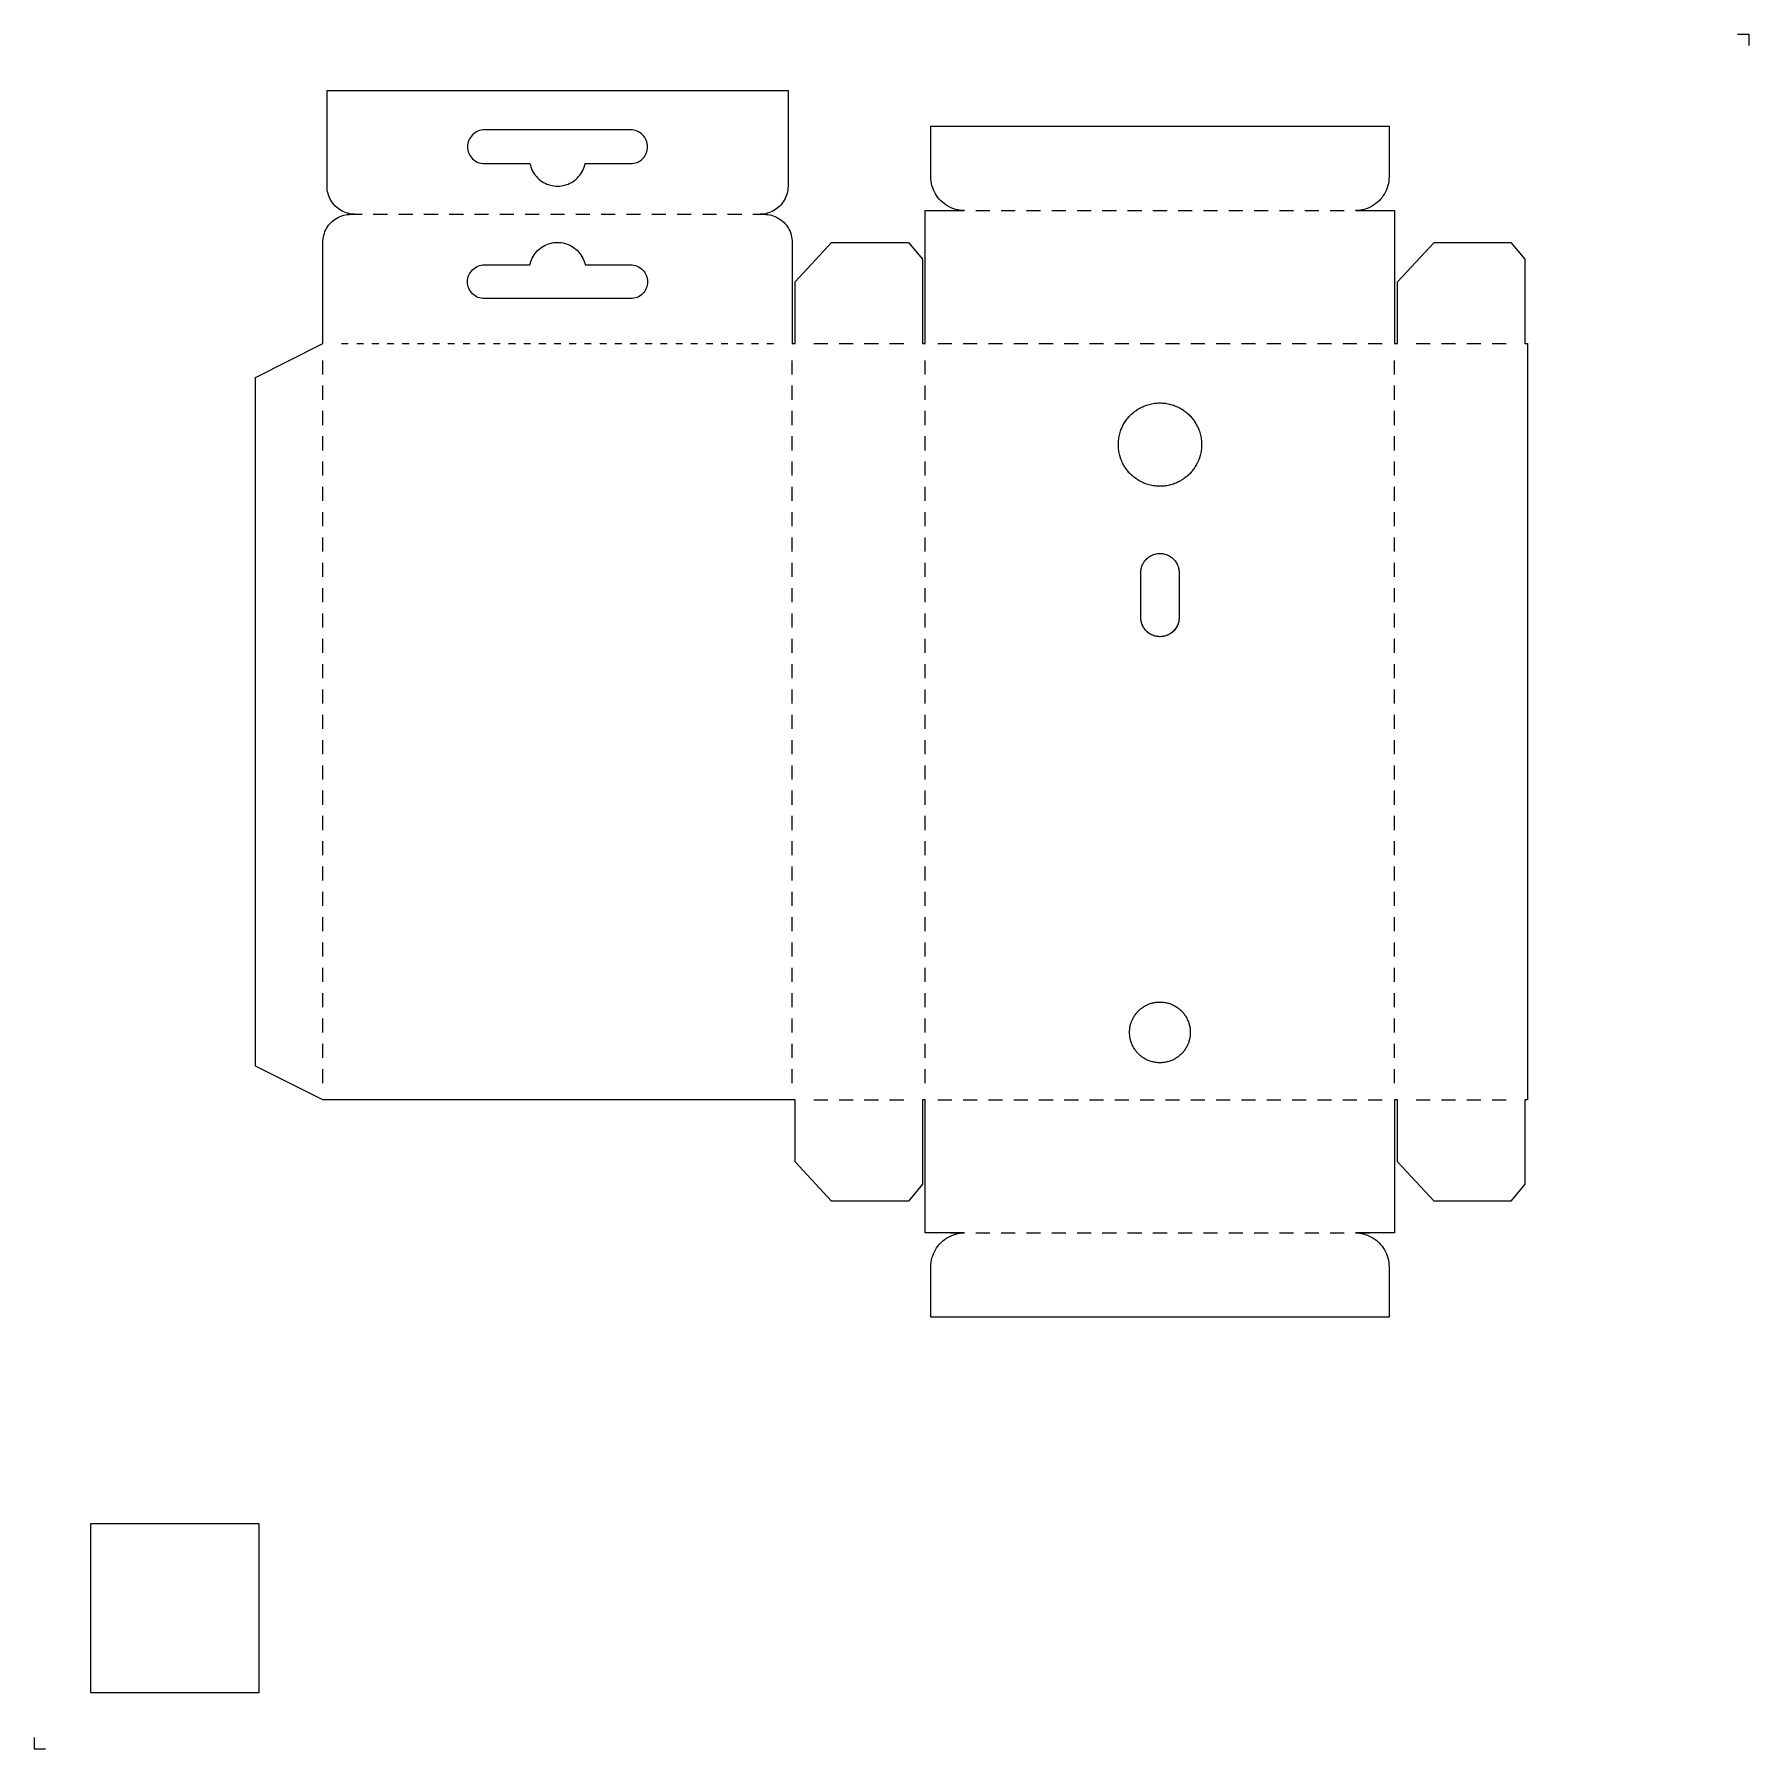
# Model space of a CAD drawing. Extents: x 0 to 305, y 0 to 305.
import ezdxf

# ---------------------------------------------------------------- set-up
doc = ezdxf.new("R2010")
doc.units = 0
doc.layers.add('KONTROLLE', color=7, linetype='Continuous')
doc.layers.add('SCHNEIDEN', color=1, linetype='Continuous')

msp = doc.modelspace()

# ---------------------------------------------------------------- linework, layer by layer
at = {"layer": 'KONTROLLE', "color": 7}
for points in [[(302.8, 304.8), (304.8, 304.8), (304.8, 302.8)], [(0, 2), (0, 0), (2, 0)]]:
    msp.add_lwpolyline(points, dxfattribs=at)
msp.add_lwpolyline([(40, 10), (40, 40), (10, 40), (10, 10)], close=True, dxfattribs=at)
at = {"layer": 'SCHNEIDEN', "color": 1}
for points in [[(39.3, 243.8), (39.3, 243.8), (51.3, 249.8), (51.3, 249.8), (51.3, 249.8), (51.3, 249.8), (51.3, 249.8), (51.3, 249.8), (51.3, 249.8), (51.3, 249.8), (51.3, 249.8), (51.3, 249.8), (51.3, 249.8), (51.3, 249.8), (51.3, 267.8), (51.3, 267.8), (51.31, 268.13), (51.31, 268.13), (51.34, 268.45), (51.34, 268.45), (51.4, 268.78), (51.4, 268.78), (51.47, 269.09), (51.47, 269.09), (51.57, 269.41), (51.57, 269.41), (51.68, 269.71), (51.68, 269.71), (51.82, 270.01), (51.82, 270.01), (51.97, 270.3), (51.97, 270.3), (52.14, 270.58), (52.14, 270.58), (52.33, 270.84), (52.33, 270.84), (52.54, 271.1), (52.54, 271.1), (52.76, 271.34), (52.76, 271.34), (53, 271.56), (53, 271.56), (53.26, 271.77), (53.26, 271.77), (53.52, 271.96), (53.52, 271.96), (53.8, 272.13), (53.8, 272.13), (54.09, 272.28), (54.09, 272.28), (54.39, 272.42), (54.39, 272.42), (54.69, 272.53), (54.69, 272.53), (55.01, 272.63), (55.01, 272.63), (55.32, 272.7), (55.32, 272.7), (55.65, 272.76), (55.65, 272.76), (55.97, 272.79), (55.97, 272.79), (56.3, 272.8), (56.3, 272.8), (56.99, 272.8), (56.99, 272.8), (56.99, 272.8), (56.99, 272.8), (56.99, 272.8), (56.99, 272.8), (56.99, 272.8), (56.99, 272.8), (56.99, 272.8), (56.99, 272.8), (56.99, 272.8), (56.99, 272.8), (56.99, 272.8), (56.99, 272.8), (56.99, 272.8), (56.99, 272.8), (56.99, 272.8), (56.99, 272.8), (56.99, 272.8), (56.99, 272.8), (56.99, 272.8), (56.99, 272.8), (56.99, 272.8), (56.99, 272.8), (56.99, 272.8), (56.99, 272.8), (56.99, 272.8), (56.99, 272.8), (56.99, 272.8), (56.99, 272.8), (56.99, 272.8), (56.99, 272.8), (56.99, 272.8), (56.72, 272.81), (56.72, 272.81), (56.4, 272.84), (56.4, 272.84), (56.07, 272.9), (56.07, 272.9), (55.76, 272.97), (55.76, 272.97), (55.44, 273.07), (55.44, 273.07), (55.14, 273.18), (55.14, 273.18), (54.84, 273.32), (54.84, 273.32), (54.55, 273.47), (54.55, 273.47), (54.27, 273.64), (54.27, 273.64), (54.01, 273.83), (54.01, 273.83), (53.75, 274.04), (53.75, 274.04), (53.51, 274.26), (53.51, 274.26), (53.29, 274.5), (53.29, 274.5), (53.08, 274.76), (53.08, 274.76), (52.89, 275.02), (52.89, 275.02), (52.72, 275.3), (52.72, 275.3), (52.57, 275.59), (52.57, 275.59), (52.43, 275.89), (52.43, 275.89), (52.32, 276.19), (52.32, 276.19), (52.22, 276.51), (52.22, 276.51), (52.15, 276.82), (52.15, 276.82), (52.09, 277.15), (52.09, 277.15), (52.06, 277.47), (52.06, 277.47), (52.05, 277.8), (52.05, 277.8), (52.05, 294.8), (52.05, 294.8), (52.05, 294.8), (134, 294.8), (134, 294.8), (134, 294.8), (134, 277.8), (134, 277.8), (133.99, 277.47), (133.99, 277.47), (133.96, 277.15), (133.96, 277.15), (133.9, 276.82), (133.9, 276.82), (133.83, 276.51), (133.83, 276.51), (133.73, 276.19), (133.73, 276.19), (133.62, 275.89), (133.62, 275.89), (133.48, 275.59), (133.48, 275.59), (133.33, 275.3), (133.33, 275.3), (133.16, 275.02), (133.16, 275.02), (132.97, 274.76), (132.97, 274.76), (132.76, 274.5), (132.76, 274.5), (132.54, 274.26), (132.54, 274.26), (132.3, 274.04), (132.3, 274.04), (132.04, 273.83), (132.04, 273.83), (131.78, 273.64), (131.78, 273.64), (131.5, 273.47), (131.5, 273.47), (131.21, 273.32), (131.21, 273.32), (130.91, 273.18), (130.91, 273.18), (130.61, 273.07), (130.61, 273.07), (130.29, 272.97), (130.29, 272.97), (129.98, 272.9), (129.98, 272.9), (129.65, 272.84), (129.65, 272.84), (129.33, 272.81), (129.33, 272.81), (129.06, 272.8), (129.06, 272.8), (129.06, 272.8), (129.06, 272.8), (129.06, 272.8), (129.06, 272.8), (129.06, 272.8), (129.06, 272.8), (129.06, 272.8), (129.06, 272.8), (129.06, 272.8), (129.06, 272.8), (129.06, 272.8), (129.06, 272.8), (129.06, 272.8), (129.06, 272.8), (129.06, 272.8), (129.06, 272.8), (129.06, 272.8), (129.06, 272.8), (129.06, 272.8), (129.06, 272.8), (129.06, 272.8), (129.06, 272.8), (129.06, 272.8), (129.06, 272.8), (129.06, 272.8), (129.06, 272.8), (129.06, 272.8), (129.06, 272.8), (129.06, 272.8), (129.06, 272.8), (129.06, 272.8), (129.75, 272.8), (129.75, 272.8), (130.08, 272.79), (130.08, 272.79), (130.4, 272.76), (130.4, 272.76), (130.73, 272.7), (130.73, 272.7), (131.04, 272.63), (131.04, 272.63), (131.36, 272.53), (131.36, 272.53), (131.66, 272.42), (131.66, 272.42), (131.96, 272.28), (131.96, 272.28), (132.25, 272.13), (132.25, 272.13), (132.53, 271.96), (132.53, 271.96), (132.79, 271.77), (132.79, 271.77), (133.05, 271.56), (133.05, 271.56), (133.29, 271.34), (133.29, 271.34), (133.51, 271.1), (133.51, 271.1), (133.72, 270.84), (133.72, 270.84), (133.91, 270.58), (133.91, 270.58), (134.08, 270.3), (134.08, 270.3), (134.23, 270.01), (134.23, 270.01), (134.37, 269.71), (134.37, 269.71), (134.48, 269.41), (134.48, 269.41), (134.58, 269.09), (134.58, 269.09), (134.65, 268.78), (134.65, 268.78), (134.71, 268.45), (134.71, 268.45), (134.74, 268.13), (134.74, 268.13), (134.75, 267.8), (134.75, 267.8), (134.75, 249.8), (134.75, 249.8), (134.75, 249.8), (134.75, 249.8), (134.75, 249.8), (134.75, 249.8), (134.75, 249.8), (134.75, 249.8), (134.75, 249.8), (134.75, 249.8), (134.75, 249.8), (134.75, 249.8), (134.75, 249.8), (134.75, 249.8), (134.75, 249.8), (134.75, 249.8), (134.75, 249.8), (135.25, 249.8), (135.25, 249.8), (135.25, 249.8), (135.25, 249.8), (135.25, 249.8), (135.25, 249.8), (135.25, 249.8), (135.25, 249.8), (135.25, 249.8), (135.25, 249.8), (135.25, 249.8), (135.25, 249.8), (135.25, 249.8), (135.25, 249.8), (135.25, 249.8), (135.25, 249.8), (135.25, 249.8), (135.25, 260.8), (135.25, 260.8), (135.25, 260.8), (141.75, 267.8), (141.75, 267.8), (141.75, 267.8), (155.4, 267.8), (155.4, 267.8), (155.4, 267.8), (157.9, 264.8), (157.9, 264.8), (157.9, 264.8), (157.9, 249.8), (157.9, 249.8), (157.9, 249.8), (157.9, 249.8), (157.9, 249.8), (157.9, 249.8), (157.9, 249.8), (157.9, 249.8), (157.9, 249.8), (157.9, 249.8), (157.9, 249.8), (157.9, 249.8), (157.9, 249.8), (157.9, 249.8), (157.9, 249.8), (157.9, 249.8), (157.9, 249.8), (158.4, 249.8), (158.4, 249.8), (158.4, 249.8), (158.4, 249.8), (158.4, 249.8), (158.4, 249.8), (158.4, 249.8), (158.4, 249.8), (158.4, 249.8), (158.4, 249.8), (158.4, 249.8), (158.4, 249.8), (158.4, 249.8), (158.4, 249.8), (158.4, 249.8), (158.4, 249.8), (158.4, 249.8), (158.4, 273.45), (158.4, 273.45), (158.4, 273.45), (165.34, 273.45), (165.34, 273.45), (165.34, 273.45), (165.34, 273.45), (165.34, 273.45), (165.34, 273.45), (165.34, 273.45), (165.34, 273.45), (165.34, 273.45), (165.34, 273.45), (165.34, 273.45), (165.34, 273.45), (165.34, 273.45), (165.34, 273.45), (165.34, 273.45), (165.34, 273.45), (165.34, 273.45), (165.34, 273.45), (165.34, 273.45), (165.34, 273.45), (165.34, 273.45), (165.34, 273.45), (165.34, 273.45), (165.34, 273.45), (165.34, 273.45), (165.34, 273.45), (165.34, 273.45), (165.34, 273.45), (165.34, 273.45), (165.34, 273.45), (165.34, 273.45), (165.34, 273.45), (165.34, 273.45), (165.01, 273.46), (165.01, 273.46), (164.62, 273.5), (164.62, 273.5), (164.23, 273.57), (164.23, 273.57), (163.85, 273.65), (163.85, 273.65), (163.47, 273.77), (163.47, 273.77), (163.1, 273.91), (163.1, 273.91), (162.75, 274.07), (162.75, 274.07), (162.4, 274.25), (162.4, 274.25), (162.07, 274.46), (162.07, 274.46), (161.75, 274.69), (161.75, 274.69), (161.44, 274.94), (161.44, 274.94), (161.16, 275.21), (161.16, 275.21), (160.89, 275.49), (160.89, 275.49), (160.64, 275.8), (160.64, 275.8), (160.41, 276.12), (160.41, 276.12), (160.2, 276.45), (160.2, 276.45), (160.02, 276.8), (160.02, 276.8), (159.86, 277.15), (159.86, 277.15), (159.72, 277.52), (159.72, 277.52), (159.6, 277.9), (159.6, 277.9), (159.52, 278.28), (159.52, 278.28), (159.45, 278.67), (159.45, 278.67), (159.41, 279.06), (159.41, 279.06), (159.4, 279.45), (159.4, 279.45), (159.4, 288.45), (159.4, 288.45), (159.4, 288.45), (240.85, 288.45), (240.85, 288.45), (240.85, 288.45), (240.85, 279.45), (240.85, 279.45), (240.84, 279.06), (240.84, 279.06), (240.8, 278.67), (240.8, 278.67), (240.73, 278.28), (240.73, 278.28), (240.65, 277.9), (240.65, 277.9), (240.53, 277.52), (240.53, 277.52), (240.39, 277.15), (240.39, 277.15), (240.23, 276.8), (240.23, 276.8), (240.05, 276.45), (240.05, 276.45), (239.84, 276.12), (239.84, 276.12), (239.61, 275.8), (239.61, 275.8), (239.36, 275.49), (239.36, 275.49), (239.09, 275.21), (239.09, 275.21), (238.81, 274.94), (238.81, 274.94), (238.5, 274.69), (238.5, 274.69), (238.18, 274.46), (238.18, 274.46), (237.85, 274.25), (237.85, 274.25), (237.5, 274.07), (237.5, 274.07), (237.15, 273.91), (237.15, 273.91), (236.78, 273.77), (236.78, 273.77), (236.4, 273.65), (236.4, 273.65), (236.02, 273.57), (236.02, 273.57), (235.63, 273.5), (235.63, 273.5), (235.24, 273.46), (235.24, 273.46), (234.91, 273.45), (234.91, 273.45), (234.91, 273.45), (234.91, 273.45), (234.91, 273.45), (234.91, 273.45), (234.91, 273.45), (234.91, 273.45), (234.91, 273.45), (234.91, 273.45), (234.91, 273.45), (234.91, 273.45), (234.91, 273.45), (234.91, 273.45), (234.91, 273.45), (234.91, 273.45), (234.91, 273.45), (234.91, 273.45), (234.91, 273.45), (234.91, 273.45), (234.91, 273.45), (234.91, 273.45), (234.91, 273.45), (234.91, 273.45), (234.91, 273.45), (234.91, 273.45), (234.91, 273.45), (234.91, 273.45), (234.91, 273.45), (234.91, 273.45), (234.91, 273.45), (234.91, 273.45), (234.91, 273.45), (241.85, 273.45), (241.85, 273.45), (241.85, 273.45), (241.85, 249.8), (241.85, 249.8), (241.85, 249.8), (241.85, 249.8), (241.85, 249.8), (241.85, 249.8), (241.85, 249.8), (241.85, 249.8), (241.85, 249.8), (241.85, 249.8), (241.85, 249.8), (241.85, 249.8), (241.85, 249.8), (241.85, 249.8), (241.85, 249.8), (241.85, 249.8), (241.85, 249.8), (242.35, 249.8), (242.35, 249.8), (242.35, 249.8), (242.35, 249.8), (242.35, 249.8), (242.35, 249.8), (242.35, 249.8), (242.35, 249.8), (242.35, 249.8), (242.35, 249.8), (242.35, 249.8), (242.35, 249.8), (242.35, 249.8), (242.35, 249.8), (242.35, 249.8), (242.35, 249.8), (242.35, 249.8), (242.35, 260.8), (242.35, 260.8), (242.35, 260.8), (248.85, 267.8), (248.85, 267.8), (248.85, 267.8), (262.5, 267.8), (262.5, 267.8), (262.5, 267.8), (265, 264.8), (265, 264.8), (265, 264.8), (265, 249.8), (265, 249.8), (265, 249.8), (265, 249.8), (265, 249.8), (265, 249.8), (265, 249.8), (265, 249.8), (265, 249.8), (265, 249.8), (265, 249.8), (265, 249.8), (265, 249.8), (265, 249.8), (265, 249.8), (265, 249.8), (265, 249.8), (265.5, 249.8), (265.5, 249.8), (265.5, 249.8), (265.5, 115.35), (265.5, 115.35), (265.5, 115.35), (265, 115.35), (265, 115.35), (265, 115.35), (265, 115.35), (265, 115.35), (265, 115.35), (265, 115.35), (265, 115.35), (265, 115.35), (265, 115.35), (265, 115.35), (265, 115.35), (265, 115.35), (265, 115.35), (265, 115.35), (265, 115.35), (265, 115.35), (265, 100.35), (265, 100.35), (265, 100.35), (262.5, 97.35), (262.5, 97.35), (262.5, 97.35), (248.85, 97.35), (248.85, 97.35), (248.85, 97.35), (242.35, 104.35), (242.35, 104.35), (242.35, 104.35), (242.35, 115.35), (242.35, 115.35), (242.35, 115.35), (242.35, 115.35), (242.35, 115.35), (242.35, 115.35), (242.35, 115.35), (242.35, 115.35), (242.35, 115.35), (242.35, 115.35), (242.35, 115.35), (242.35, 115.35), (242.35, 115.35), (242.35, 115.35), (242.35, 115.35), (242.35, 115.35), (242.35, 115.35), (241.85, 115.35), (241.85, 115.35), (241.85, 115.35), (241.85, 115.35), (241.85, 115.35), (241.85, 115.35), (241.85, 115.35), (241.85, 115.35), (241.85, 115.35), (241.85, 115.35), (241.85, 115.35), (241.85, 115.35), (241.85, 115.35), (241.85, 115.35), (241.85, 115.35), (241.85, 115.35), (241.85, 115.35), (241.85, 91.7), (241.85, 91.7), (241.85, 91.7), (234.91, 91.7), (234.91, 91.7), (234.91, 91.7), (234.91, 91.7), (234.91, 91.7), (234.91, 91.7), (234.91, 91.7), (234.91, 91.7), (234.91, 91.7), (234.91, 91.7), (234.91, 91.7), (234.91, 91.7), (234.91, 91.7), (234.91, 91.7), (234.91, 91.7), (234.91, 91.7), (234.91, 91.7), (234.91, 91.7), (234.91, 91.7), (234.91, 91.7), (234.91, 91.7), (234.91, 91.7), (234.91, 91.7), (234.91, 91.7), (234.91, 91.7), (234.91, 91.7), (234.91, 91.7), (234.91, 91.7), (234.91, 91.7), (234.91, 91.7), (234.91, 91.7), (234.91, 91.7), (234.91, 91.7), (235.24, 91.69), (235.24, 91.69), (235.63, 91.65), (235.63, 91.65), (236.02, 91.58), (236.02, 91.58), (236.4, 91.5), (236.4, 91.5), (236.78, 91.38), (236.78, 91.38), (237.15, 91.24), (237.15, 91.24), (237.5, 91.08), (237.5, 91.08), (237.85, 90.9), (237.85, 90.9), (238.18, 90.69), (238.18, 90.69), (238.5, 90.46), (238.5, 90.46), (238.81, 90.21), (238.81, 90.21), (239.09, 89.94), (239.09, 89.94), (239.36, 89.66), (239.36, 89.66), (239.61, 89.35), (239.61, 89.35), (239.84, 89.03), (239.84, 89.03), (240.05, 88.7), (240.05, 88.7), (240.23, 88.35), (240.23, 88.35), (240.39, 88), (240.39, 88), (240.53, 87.63), (240.53, 87.63), (240.65, 87.25), (240.65, 87.25), (240.73, 86.87), (240.73, 86.87), (240.8, 86.48), (240.8, 86.48), (240.84, 86.09), (240.84, 86.09), (240.85, 85.7), (240.85, 85.7), (240.85, 76.7), (240.85, 76.7), (240.85, 76.7), (159.4, 76.7), (159.4, 76.7), (159.4, 76.7), (159.4, 85.7), (159.4, 85.7), (159.41, 86.09), (159.41, 86.09), (159.45, 86.48), (159.45, 86.48), (159.52, 86.87), (159.52, 86.87), (159.6, 87.25), (159.6, 87.25), (159.72, 87.63), (159.72, 87.63), (159.86, 88), (159.86, 88), (160.02, 88.35), (160.02, 88.35), (160.2, 88.7), (160.2, 88.7), (160.41, 89.03), (160.41, 89.03), (160.64, 89.35), (160.64, 89.35), (160.89, 89.66), (160.89, 89.66), (161.16, 89.94), (161.16, 89.94), (161.44, 90.21), (161.44, 90.21), (161.75, 90.46), (161.75, 90.46), (162.07, 90.69), (162.07, 90.69), (162.4, 90.9), (162.4, 90.9), (162.75, 91.08), (162.75, 91.08), (163.1, 91.24), (163.1, 91.24), (163.47, 91.38), (163.47, 91.38), (163.85, 91.5), (163.85, 91.5), (164.23, 91.58), (164.23, 91.58), (164.62, 91.65), (164.62, 91.65), (165.01, 91.69), (165.01, 91.69), (165.34, 91.7), (165.34, 91.7), (165.34, 91.7), (165.34, 91.7), (165.34, 91.7), (165.34, 91.7), (165.34, 91.7), (165.34, 91.7), (165.34, 91.7), (165.34, 91.7), (165.34, 91.7), (165.34, 91.7), (165.34, 91.7), (165.34, 91.7), (165.34, 91.7), (165.34, 91.7), (165.34, 91.7), (165.34, 91.7), (165.34, 91.7), (165.34, 91.7), (165.34, 91.7), (165.34, 91.7), (165.34, 91.7), (165.34, 91.7), (165.34, 91.7), (165.34, 91.7), (165.34, 91.7), (165.34, 91.7), (165.34, 91.7), (165.34, 91.7), (165.34, 91.7), (165.34, 91.7), (165.34, 91.7), (158.4, 91.7), (158.4, 91.7), (158.4, 91.7), (158.4, 115.35), (158.4, 115.35), (158.4, 115.35), (158.4, 115.35), (158.4, 115.35), (158.4, 115.35), (158.4, 115.35), (158.4, 115.35), (158.4, 115.35), (158.4, 115.35), (158.4, 115.35), (158.4, 115.35), (158.4, 115.35), (158.4, 115.35), (158.4, 115.35), (158.4, 115.35), (158.4, 115.35), (157.9, 115.35), (157.9, 115.35), (157.9, 115.35), (157.9, 115.35), (157.9, 115.35), (157.9, 115.35), (157.9, 115.35), (157.9, 115.35), (157.9, 115.35), (157.9, 115.35), (157.9, 115.35), (157.9, 115.35), (157.9, 115.35), (157.9, 115.35), (157.9, 115.35), (157.9, 115.35), (157.9, 115.35), (157.9, 100.35), (157.9, 100.35), (157.9, 100.35), (155.4, 97.35), (155.4, 97.35), (155.4, 97.35), (141.75, 97.35), (141.75, 97.35), (141.75, 97.35), (135.25, 104.35), (135.25, 104.35), (135.25, 104.35), (135.25, 115.35), (135.25, 115.35), (135.25, 115.35), (135.25, 115.35), (135.25, 115.35), (135.25, 115.35), (135.25, 115.35), (135.25, 115.35), (135.25, 115.35), (135.25, 115.35), (135.25, 115.35), (135.25, 115.35), (135.25, 115.35), (135.25, 115.35), (135.25, 115.35), (135.25, 115.35), (135.25, 115.35), (51.3, 115.35), (51.3, 115.35), (51.3, 115.35), (51.3, 115.35), (51.3, 115.35), (39.3, 121.35), (39.3, 121.35), (39.3, 121.35), (39.3, 243.8)], [(106.32, 281.81), (106.61, 281.86), (106.9, 281.93), (107.17, 282.03), (107.44, 282.15), (107.69, 282.31), (107.93, 282.48), (108.15, 282.68), (108.34, 282.9), (108.52, 283.13), (108.67, 283.39), (108.8, 283.65), (108.9, 283.93), (108.97, 284.21), (109.01, 284.51), (109.03, 284.8), (109.01, 285.09), (108.97, 285.39), (108.9, 285.67), (108.8, 285.95), (108.67, 286.21), (108.52, 286.47), (108.34, 286.7), (108.15, 286.92), (107.93, 287.12), (107.69, 287.29), (107.44, 287.45), (107.17, 287.57), (106.9, 287.67), (106.61, 287.74), (106.32, 287.79), (106.03, 287.8), (93.03, 287.8), (80.03, 287.8), (79.73, 287.79), (79.44, 287.74), (79.15, 287.67), (78.88, 287.57), (78.61, 287.45), (78.36, 287.29), (78.12, 287.12), (77.9, 286.92), (77.71, 286.7), (77.53, 286.47), (77.38, 286.21), (77.25, 285.95), (77.15, 285.67), (77.08, 285.39), (77.04, 285.09), (77.03, 284.8), (77.04, 284.51), (77.08, 284.21), (77.15, 283.93), (77.25, 283.65), (77.38, 283.39), (77.53, 283.13), (77.71, 282.9), (77.9, 282.68), (78.12, 282.48), (78.36, 282.31), (78.61, 282.15), (78.88, 282.03), (79.15, 281.93), (79.44, 281.86), (79.73, 281.81), (80.03, 281.8), (88.13, 281.8), (88.2, 281.51), (88.29, 281.19), (88.41, 280.89), (88.54, 280.59), (88.69, 280.3), (88.87, 280.02), (89.06, 279.76), (89.27, 279.5), (89.49, 279.26), (89.73, 279.04), (89.98, 278.83), (90.25, 278.64), (90.53, 278.47), (90.81, 278.32), (91.11, 278.18), (91.42, 278.07), (91.73, 277.97), (92.05, 277.9), (92.37, 277.84), (92.7, 277.81), (93.03, 277.8), (93.35, 277.81), (93.68, 277.84), (94, 277.9), (94.32, 277.97), (94.63, 278.07), (94.94, 278.18), (95.24, 278.32), (95.52, 278.47), (95.8, 278.64), (96.07, 278.83), (96.32, 279.04), (96.56, 279.26), (96.78, 279.5), (96.99, 279.76), (97.18, 280.02), (97.36, 280.3), (97.51, 280.59), (97.64, 280.89), (97.76, 281.19), (97.85, 281.51), (97.92, 281.8), (106.03, 281.8)], [(106.32, 263.79), (106.61, 263.74), (106.9, 263.67), (107.17, 263.57), (107.44, 263.45), (107.69, 263.29), (107.93, 263.12), (108.15, 262.92), (108.34, 262.7), (108.52, 262.47), (108.67, 262.21), (108.8, 261.95), (108.9, 261.67), (108.97, 261.39), (109.01, 261.09), (109.03, 260.8), (109.01, 260.51), (108.97, 260.21), (108.9, 259.93), (108.8, 259.65), (108.67, 259.39), (108.52, 259.13), (108.34, 258.9), (108.15, 258.68), (107.93, 258.48), (107.69, 258.31), (107.44, 258.15), (107.17, 258.03), (106.9, 257.93), (106.61, 257.86), (106.32, 257.81), (106.03, 257.8), (93.03, 257.8), (80.03, 257.8), (79.73, 257.81), (79.44, 257.86), (79.15, 257.93), (78.88, 258.03), (78.61, 258.15), (78.36, 258.31), (78.12, 258.48), (77.9, 258.68), (77.71, 258.9), (77.53, 259.13), (77.38, 259.39), (77.25, 259.65), (77.15, 259.93), (77.08, 260.21), (77.04, 260.51), (77.03, 260.8), (77.04, 261.09), (77.08, 261.39), (77.15, 261.67), (77.25, 261.95), (77.38, 262.21), (77.53, 262.47), (77.71, 262.7), (77.9, 262.92), (78.12, 263.12), (78.36, 263.29), (78.61, 263.45), (78.88, 263.57), (79.15, 263.67), (79.44, 263.74), (79.73, 263.79), (80.03, 263.8), (88.13, 263.8), (88.2, 264.09), (88.29, 264.41), (88.41, 264.71), (88.54, 265.01), (88.69, 265.3), (88.87, 265.58), (89.06, 265.84), (89.27, 266.1), (89.49, 266.34), (89.73, 266.56), (89.98, 266.77), (90.25, 266.96), (90.53, 267.13), (90.81, 267.28), (91.11, 267.42), (91.42, 267.53), (91.73, 267.63), (92.05, 267.7), (92.37, 267.76), (92.7, 267.79), (93.03, 267.8), (93.35, 267.79), (93.68, 267.76), (94, 267.7), (94.32, 267.63), (94.63, 267.53), (94.94, 267.42), (95.24, 267.28), (95.52, 267.13), (95.8, 266.96), (96.07, 266.77), (96.32, 266.56), (96.56, 266.34), (96.78, 266.1), (96.99, 265.84), (97.18, 265.58), (97.36, 265.3), (97.51, 265.01), (97.64, 264.71), (97.76, 264.41), (97.85, 264.09), (97.92, 263.8), (106.03, 263.8)], [(207.52, 231.86), (207.52, 231.84), (207.52, 231.61), (207.52, 231.6), (207.51, 231.37), (207.51, 231.36), (207.49, 231.13), (207.49, 231.12), (207.46, 230.89), (207.46, 230.88), (207.43, 230.65), (207.43, 230.64), (207.38, 230.41), (207.38, 230.4), (207.33, 230.18), (207.33, 230.16), (207.27, 229.94), (207.27, 229.93), (207.21, 229.71), (207.2, 229.7), (207.13, 229.48), (207.13, 229.47), (207.05, 229.25), (207.05, 229.24), (206.96, 229.02), (206.96, 229.01), (206.87, 228.8), (206.86, 228.79), (206.76, 228.58), (206.76, 228.57), (206.65, 228.37), (206.65, 228.36), (206.54, 228.16), (206.53, 228.14), (206.41, 227.95), (206.41, 227.94), (206.28, 227.74), (206.27, 227.73), (206.14, 227.55), (206.14, 227.53), (206, 227.35), (205.99, 227.34), (205.85, 227.16), (205.84, 227.15), (205.69, 226.98), (205.68, 226.97), (205.53, 226.8), (205.52, 226.79), (205.36, 226.62), (205.35, 226.61), (205.19, 226.45), (205.18, 226.44), (205.01, 226.29), (205, 226.28), (204.82, 226.13), (204.81, 226.13), (204.63, 225.98), (204.62, 225.98), (204.44, 225.84), (204.43, 225.83), (204.24, 225.7), (204.23, 225.69), (204.04, 225.57), (204.03, 225.56), (203.83, 225.44), (203.82, 225.44), (203.62, 225.33), (203.61, 225.32), (203.4, 225.22), (203.39, 225.21), (203.18, 225.11), (203.17, 225.11), (202.96, 225.02), (202.95, 225.01), (202.74, 224.93), (202.73, 224.92), (202.51, 224.84), (202.5, 224.84), (202.28, 224.77), (202.27, 224.77), (202.05, 224.7), (202.03, 224.7), (201.81, 224.64), (201.8, 224.64), (201.58, 224.59), (201.56, 224.59), (201.34, 224.55), (201.32, 224.55), (201.1, 224.51), (201.08, 224.51), (200.86, 224.49), (200.84, 224.49), (200.62, 224.47), (200.6, 224.47), (200.37, 224.45), (200.36, 224.45), (200.13, 224.45), (200.12, 224.45), (199.89, 224.45), (199.88, 224.45), (199.65, 224.47), (199.63, 224.47), (199.41, 224.49), (199.39, 224.49), (199.17, 224.51), (199.15, 224.51), (198.93, 224.55), (198.91, 224.55), (198.69, 224.59), (198.67, 224.59), (198.45, 224.64), (198.44, 224.64), (198.22, 224.7), (198.2, 224.7), (197.98, 224.77), (197.97, 224.77), (197.75, 224.84), (197.74, 224.84), (197.52, 224.92), (197.51, 224.93), (197.3, 225.01), (197.29, 225.02), (197.08, 225.11), (197.07, 225.11), (196.86, 225.21), (196.85, 225.22), (196.64, 225.32), (196.63, 225.33), (196.43, 225.44), (196.42, 225.44), (196.22, 225.56), (196.21, 225.57), (196.02, 225.69), (196.01, 225.7), (195.82, 225.83), (195.81, 225.84), (195.63, 225.98), (195.62, 225.98), (195.44, 226.13), (195.43, 226.13), (195.25, 226.28), (195.24, 226.29), (195.07, 226.44), (195.06, 226.45), (194.9, 226.61), (194.89, 226.62), (194.73, 226.79), (194.72, 226.8), (194.57, 226.97), (194.56, 226.98), (194.41, 227.15), (194.4, 227.16), (194.26, 227.34), (194.25, 227.35), (194.11, 227.53), (194.11, 227.55), (193.98, 227.73), (193.97, 227.74), (193.84, 227.94), (193.84, 227.95), (193.72, 228.14), (193.71, 228.16), (193.6, 228.36), (193.6, 228.37), (193.49, 228.57), (193.49, 228.58), (193.39, 228.79), (193.38, 228.8), (193.29, 229.01), (193.29, 229.02), (193.2, 229.24), (193.2, 229.25), (193.12, 229.47), (193.12, 229.48), (193.05, 229.7), (193.04, 229.71), (192.98, 229.93), (192.98, 229.94), (192.92, 230.16), (192.92, 230.18), (192.87, 230.4), (192.87, 230.41), (192.82, 230.64), (192.82, 230.65), (192.79, 230.88), (192.79, 230.89), (192.76, 231.12), (192.76, 231.13), (192.74, 231.36), (192.74, 231.37), (192.73, 231.6), (192.73, 231.61), (192.73, 231.84), (192.73, 231.86), (192.73, 232.09), (192.73, 232.1), (192.74, 232.33), (192.74, 232.34), (192.76, 232.57), (192.76, 232.58), (192.79, 232.81), (192.79, 232.82), (192.82, 233.05), (192.82, 233.06), (192.87, 233.29), (192.87, 233.3), (192.92, 233.52), (192.92, 233.54), (192.98, 233.76), (192.98, 233.77), (193.04, 233.99), (193.05, 234), (193.12, 234.22), (193.12, 234.23), (193.2, 234.45), (193.2, 234.46), (193.29, 234.68), (193.29, 234.69), (193.38, 234.9), (193.39, 234.91), (193.49, 235.12), (193.49, 235.13), (193.6, 235.33), (193.6, 235.34), (193.71, 235.54), (193.72, 235.56), (193.84, 235.75), (193.84, 235.76), (193.97, 235.96), (193.98, 235.97), (194.11, 236.15), (194.11, 236.17), (194.25, 236.35), (194.26, 236.36), (194.4, 236.54), (194.41, 236.55), (194.56, 236.72), (194.57, 236.73), (194.72, 236.9), (194.73, 236.91), (194.89, 237.08), (194.9, 237.09), (195.06, 237.25), (195.07, 237.26), (195.24, 237.41), (195.25, 237.42), (195.43, 237.57), (195.44, 237.57), (195.62, 237.72), (195.63, 237.72), (195.81, 237.86), (195.82, 237.87), (196.01, 238), (196.02, 238.01), (196.21, 238.13), (196.22, 238.14), (196.42, 238.26), (196.43, 238.26), (196.63, 238.37), (196.64, 238.38), (196.85, 238.48), (196.86, 238.49), (197.07, 238.59), (197.08, 238.59), (197.29, 238.68), (197.3, 238.69), (197.51, 238.77), (197.52, 238.78), (197.74, 238.86), (197.75, 238.86), (197.97, 238.93), (197.98, 238.93), (198.2, 239), (198.22, 239), (198.44, 239.06), (198.45, 239.06), (198.67, 239.11), (198.69, 239.11), (198.91, 239.15), (198.93, 239.15), (199.15, 239.19), (199.17, 239.19), (199.39, 239.21), (199.41, 239.21), (199.63, 239.23), (199.65, 239.23), (199.88, 239.25), (199.89, 239.25), (200.12, 239.25), (200.13, 239.25), (200.36, 239.25), (200.37, 239.25), (200.6, 239.23), (200.62, 239.23), (200.84, 239.21), (200.86, 239.21), (201.08, 239.19), (201.1, 239.19), (201.32, 239.15), (201.34, 239.15), (201.56, 239.11), (201.58, 239.11), (201.8, 239.06), (201.81, 239.06), (202.03, 239), (202.05, 239), (202.27, 238.93), (202.28, 238.93), (202.5, 238.86), (202.51, 238.86), (202.73, 238.78), (202.74, 238.77), (202.95, 238.69), (202.96, 238.68), (203.17, 238.59), (203.18, 238.59), (203.39, 238.49), (203.4, 238.48), (203.61, 238.38), (203.62, 238.37), (203.82, 238.26), (203.83, 238.26), (204.03, 238.14), (204.04, 238.13), (204.23, 238.01), (204.24, 238), (204.43, 237.87), (204.44, 237.86), (204.62, 237.72), (204.63, 237.72), (204.81, 237.57), (204.82, 237.57), (205, 237.42), (205.01, 237.41), (205.18, 237.26), (205.19, 237.25), (205.35, 237.09), (205.36, 237.08), (205.52, 236.91), (205.53, 236.9), (205.68, 236.73), (205.69, 236.72), (205.84, 236.55), (205.85, 236.54), (205.99, 236.36), (206, 236.35), (206.14, 236.17), (206.14, 236.15), (206.27, 235.97), (206.28, 235.96), (206.41, 235.76), (206.41, 235.75), (206.53, 235.56), (206.54, 235.54), (206.65, 235.34), (206.65, 235.33), (206.76, 235.13), (206.76, 235.12), (206.86, 234.91), (206.87, 234.9), (206.96, 234.69), (206.96, 234.68), (207.05, 234.46), (207.05, 234.45), (207.13, 234.23), (207.13, 234.22), (207.2, 234), (207.21, 233.99), (207.27, 233.77), (207.27, 233.76), (207.33, 233.54), (207.33, 233.52), (207.38, 233.3), (207.38, 233.29), (207.43, 233.06), (207.43, 233.05), (207.46, 232.82), (207.46, 232.81), (207.49, 232.58), (207.49, 232.57), (207.51, 232.34), (207.51, 232.33), (207.52, 232.1), (207.52, 232.09)], [(200.14, 197.7), (200.13, 197.7), (200.11, 197.7), (199.92, 197.71), (199.89, 197.71), (199.69, 197.73), (199.67, 197.73), (199.47, 197.76), (199.45, 197.77), (199.26, 197.81), (199.23, 197.82), (199.04, 197.88), (199.02, 197.88), (198.84, 197.95), (198.81, 197.96), (198.63, 198.04), (198.61, 198.06), (198.44, 198.15), (198.41, 198.16), (198.25, 198.27), (198.23, 198.28), (198.07, 198.39), (198.04, 198.41), (197.89, 198.54), (197.87, 198.55), (197.73, 198.69), (197.71, 198.71), (197.58, 198.85), (197.56, 198.87), (197.44, 199.02), (197.42, 199.04), (197.31, 199.2), (197.29, 199.22), (197.19, 199.39), (197.17, 199.41), (197.08, 199.58), (197.07, 199.61), (196.99, 199.79), (196.98, 199.81), (196.91, 199.99), (196.9, 200.02), (196.84, 200.21), (196.84, 200.23), (196.79, 200.42), (196.79, 200.45), (196.76, 200.64), (196.75, 200.67), (196.73, 200.86), (196.73, 200.89), (196.73, 201.09), (196.72, 201.1), (196.72, 209.1), (196.73, 209.11), (196.73, 209.31), (196.73, 209.34), (196.75, 209.53), (196.76, 209.56), (196.79, 209.75), (196.79, 209.78), (196.84, 209.97), (196.84, 209.99), (196.9, 210.18), (196.91, 210.21), (196.98, 210.39), (196.99, 210.41), (197.07, 210.59), (197.08, 210.62), (197.17, 210.79), (197.19, 210.81), (197.29, 210.98), (197.31, 211), (197.42, 211.16), (197.44, 211.18), (197.56, 211.33), (197.58, 211.35), (197.71, 211.49), (197.73, 211.51), (197.87, 211.65), (197.89, 211.66), (198.04, 211.79), (198.07, 211.81), (198.23, 211.92), (198.25, 211.93), (198.41, 212.04), (198.44, 212.05), (198.61, 212.14), (198.63, 212.15), (198.81, 212.24), (198.84, 212.25), (199.02, 212.32), (199.04, 212.32), (199.23, 212.38), (199.26, 212.39), (199.45, 212.43), (199.47, 212.44), (199.67, 212.47), (199.69, 212.47), (199.89, 212.49), (199.92, 212.49), (200.11, 212.5), (200.14, 212.5), (200.33, 212.49), (200.36, 212.49), (200.56, 212.47), (200.58, 212.47), (200.78, 212.44), (200.8, 212.43), (200.99, 212.39), (201.02, 212.38), (201.21, 212.32), (201.23, 212.32), (201.41, 212.25), (201.44, 212.24), (201.62, 212.15), (201.64, 212.14), (201.81, 212.05), (201.84, 212.04), (202, 211.93), (202.02, 211.92), (202.18, 211.81), (202.21, 211.79), (202.36, 211.66), (202.38, 211.65), (202.52, 211.51), (202.54, 211.49), (202.67, 211.35), (202.69, 211.33), (202.81, 211.18), (202.83, 211.16), (202.94, 211), (202.96, 210.98), (203.06, 210.81), (203.08, 210.79), (203.17, 210.62), (203.18, 210.59), (203.26, 210.41), (203.27, 210.39), (203.34, 210.21), (203.35, 210.18), (203.41, 209.99), (203.41, 209.97), (203.46, 209.78), (203.46, 209.75), (203.49, 209.56), (203.5, 209.53), (203.52, 209.34), (203.52, 209.31), (203.52, 209.11), (203.52, 209.1), (203.52, 201.1), (203.52, 201.09), (203.52, 200.89), (203.52, 200.86), (203.5, 200.67), (203.49, 200.64), (203.46, 200.45), (203.46, 200.42), (203.41, 200.23), (203.41, 200.21), (203.35, 200.02), (203.34, 199.99), (203.27, 199.81), (203.26, 199.79), (203.18, 199.61), (203.17, 199.58), (203.08, 199.41), (203.06, 199.39), (202.96, 199.22), (202.94, 199.2), (202.83, 199.04), (202.81, 199.02), (202.69, 198.87), (202.67, 198.85), (202.54, 198.71), (202.52, 198.69), (202.38, 198.55), (202.36, 198.54), (202.21, 198.41), (202.18, 198.39), (202.02, 198.28), (202, 198.27), (201.84, 198.16), (201.81, 198.15), (201.64, 198.06), (201.62, 198.04), (201.44, 197.96), (201.41, 197.95), (201.23, 197.88), (201.21, 197.88), (201.02, 197.82), (200.99, 197.81), (200.8, 197.77), (200.78, 197.76), (200.58, 197.73), (200.56, 197.73), (200.36, 197.71), (200.33, 197.71)], [(205.52, 127.36), (205.52, 127.34), (205.52, 127.18), (205.52, 127.17), (205.51, 127), (205.51, 126.99), (205.5, 126.83), (205.5, 126.81), (205.48, 126.65), (205.48, 126.64), (205.45, 126.48), (205.45, 126.46), (205.42, 126.3), (205.42, 126.29), (205.39, 126.13), (205.38, 126.12), (205.34, 125.96), (205.34, 125.95), (205.29, 125.79), (205.29, 125.78), (205.24, 125.62), (205.24, 125.61), (205.18, 125.45), (205.18, 125.44), (205.12, 125.29), (205.11, 125.28), (205.05, 125.13), (205.04, 125.12), (204.97, 124.97), (204.97, 124.96), (204.89, 124.81), (204.88, 124.8), (204.8, 124.66), (204.8, 124.64), (204.71, 124.5), (204.71, 124.49), (204.62, 124.36), (204.61, 124.34), (204.52, 124.21), (204.51, 124.2), (204.41, 124.07), (204.41, 124.06), (204.3, 123.93), (204.3, 123.92), (204.19, 123.79), (204.18, 123.78), (204.07, 123.66), (204.06, 123.65), (203.95, 123.54), (203.94, 123.53), (203.82, 123.41), (203.81, 123.4), (203.69, 123.29), (203.68, 123.29), (203.56, 123.18), (203.55, 123.17), (203.42, 123.07), (203.41, 123.06), (203.28, 122.96), (203.27, 122.96), (203.13, 122.86), (203.12, 122.86), (202.98, 122.77), (202.97, 122.76), (202.83, 122.68), (202.82, 122.67), (202.68, 122.59), (202.66, 122.58), (202.52, 122.51), (202.51, 122.5), (202.36, 122.43), (202.35, 122.43), (202.2, 122.36), (202.19, 122.36), (202.03, 122.3), (202.02, 122.29), (201.87, 122.24), (201.85, 122.23), (201.7, 122.18), (201.69, 122.18), (201.53, 122.14), (201.52, 122.13), (201.36, 122.09), (201.34, 122.09), (201.18, 122.06), (201.17, 122.05), (201.01, 122.02), (201, 122.02), (200.84, 122), (200.82, 122), (200.66, 121.98), (200.65, 121.98), (200.48, 121.96), (200.47, 121.96), (200.31, 121.95), (200.3, 121.95), (200.13, 121.95), (200.12, 121.95), (199.95, 121.95), (199.94, 121.95), (199.78, 121.96), (199.77, 121.96), (199.6, 121.98), (199.59, 121.98), (199.43, 122), (199.41, 122), (199.25, 122.02), (199.24, 122.02), (199.08, 122.05), (199.07, 122.06), (198.91, 122.09), (198.89, 122.09), (198.73, 122.13), (198.72, 122.14), (198.56, 122.18), (198.55, 122.18), (198.4, 122.23), (198.38, 122.24), (198.23, 122.29), (198.22, 122.3), (198.06, 122.36), (198.05, 122.36), (197.9, 122.43), (197.89, 122.43), (197.74, 122.5), (197.73, 122.51), (197.59, 122.58), (197.57, 122.59), (197.43, 122.67), (197.42, 122.68), (197.28, 122.76), (197.27, 122.77), (197.13, 122.86), (197.12, 122.86), (196.98, 122.96), (196.97, 122.96), (196.84, 123.06), (196.83, 123.07), (196.7, 123.17), (196.69, 123.18), (196.57, 123.29), (196.56, 123.29), (196.44, 123.4), (196.43, 123.41), (196.31, 123.53), (196.3, 123.54), (196.19, 123.65), (196.18, 123.66), (196.07, 123.78), (196.06, 123.79), (195.95, 123.92), (195.95, 123.93), (195.84, 124.06), (195.84, 124.07), (195.74, 124.2), (195.73, 124.21), (195.64, 124.34), (195.63, 124.36), (195.54, 124.49), (195.54, 124.5), (195.45, 124.64), (195.45, 124.66), (195.37, 124.8), (195.36, 124.81), (195.28, 124.96), (195.28, 124.97), (195.21, 125.12), (195.2, 125.13), (195.14, 125.28), (195.13, 125.29), (195.07, 125.44), (195.07, 125.45), (195.01, 125.61), (195.01, 125.62), (194.96, 125.78), (194.96, 125.79), (194.91, 125.95), (194.91, 125.96), (194.87, 126.12), (194.86, 126.13), (194.83, 126.29), (194.83, 126.3), (194.8, 126.46), (194.8, 126.48), (194.77, 126.64), (194.77, 126.65), (194.75, 126.81), (194.75, 126.83), (194.74, 126.99), (194.74, 127), (194.73, 127.17), (194.73, 127.18), (194.73, 127.34), (194.73, 127.36), (194.73, 127.52), (194.73, 127.53), (194.74, 127.7), (194.74, 127.71), (194.75, 127.87), (194.75, 127.89), (194.77, 128.05), (194.77, 128.06), (194.8, 128.22), (194.8, 128.24), (194.83, 128.4), (194.83, 128.41), (194.86, 128.57), (194.87, 128.58), (194.91, 128.74), (194.91, 128.75), (194.96, 128.91), (194.96, 128.92), (195.01, 129.08), (195.01, 129.09), (195.07, 129.25), (195.07, 129.26), (195.13, 129.41), (195.14, 129.42), (195.2, 129.57), (195.21, 129.58), (195.28, 129.73), (195.28, 129.74), (195.36, 129.89), (195.37, 129.9), (195.45, 130.04), (195.45, 130.06), (195.54, 130.2), (195.54, 130.21), (195.63, 130.34), (195.64, 130.36), (195.73, 130.49), (195.74, 130.5), (195.84, 130.63), (195.84, 130.64), (195.95, 130.77), (195.95, 130.78), (196.06, 130.91), (196.07, 130.92), (196.18, 131.04), (196.19, 131.05), (196.3, 131.16), (196.31, 131.17), (196.43, 131.29), (196.44, 131.3), (196.56, 131.41), (196.57, 131.41), (196.69, 131.52), (196.7, 131.53), (196.83, 131.63), (196.84, 131.64), (196.97, 131.74), (196.98, 131.74), (197.12, 131.84), (197.13, 131.84), (197.27, 131.93), (197.28, 131.94), (197.42, 132.02), (197.43, 132.03), (197.57, 132.11), (197.59, 132.12), (197.73, 132.19), (197.74, 132.2), (197.89, 132.27), (197.9, 132.27), (198.05, 132.34), (198.06, 132.34), (198.22, 132.4), (198.23, 132.41), (198.38, 132.46), (198.4, 132.47), (198.55, 132.52), (198.56, 132.52), (198.72, 132.56), (198.73, 132.57), (198.89, 132.61), (198.91, 132.61), (199.07, 132.64), (199.08, 132.65), (199.24, 132.68), (199.25, 132.68), (199.41, 132.7), (199.43, 132.7), (199.59, 132.72), (199.6, 132.72), (199.77, 132.74), (199.78, 132.74), (199.94, 132.75), (199.95, 132.75), (200.12, 132.75), (200.13, 132.75), (200.3, 132.75), (200.31, 132.75), (200.47, 132.74), (200.48, 132.74), (200.65, 132.72), (200.66, 132.72), (200.82, 132.7), (200.84, 132.7), (201, 132.68), (201.01, 132.68), (201.17, 132.65), (201.18, 132.64), (201.34, 132.61), (201.36, 132.61), (201.52, 132.57), (201.53, 132.56), (201.69, 132.52), (201.7, 132.52), (201.85, 132.47), (201.87, 132.46), (202.02, 132.41), (202.03, 132.4), (202.19, 132.34), (202.2, 132.34), (202.35, 132.27), (202.36, 132.27), (202.51, 132.2), (202.52, 132.19), (202.66, 132.12), (202.68, 132.11), (202.82, 132.03), (202.83, 132.02), (202.97, 131.94), (202.98, 131.93), (203.12, 131.84), (203.13, 131.84), (203.27, 131.74), (203.28, 131.74), (203.41, 131.64), (203.42, 131.63), (203.55, 131.53), (203.56, 131.52), (203.68, 131.41), (203.69, 131.41), (203.81, 131.3), (203.82, 131.29), (203.94, 131.17), (203.95, 131.16), (204.06, 131.05), (204.07, 131.04), (204.18, 130.92), (204.19, 130.91), (204.3, 130.78), (204.3, 130.77), (204.41, 130.64), (204.41, 130.63), (204.51, 130.5), (204.52, 130.49), (204.61, 130.36), (204.62, 130.34), (204.71, 130.21), (204.71, 130.2), (204.8, 130.06), (204.8, 130.04), (204.88, 129.9), (204.89, 129.89), (204.97, 129.74), (204.97, 129.73), (205.04, 129.58), (205.05, 129.57), (205.11, 129.42), (205.12, 129.41), (205.18, 129.26), (205.18, 129.25), (205.24, 129.09), (205.24, 129.08), (205.29, 128.92), (205.29, 128.91), (205.34, 128.75), (205.34, 128.74), (205.38, 128.58), (205.39, 128.57), (205.42, 128.41), (205.42, 128.4), (205.45, 128.24), (205.45, 128.22), (205.48, 128.06), (205.48, 128.05), (205.5, 127.89), (205.5, 127.87), (205.51, 127.71), (205.51, 127.7), (205.52, 127.53), (205.52, 127.52)]]:
    msp.add_lwpolyline(points, close=True, dxfattribs=at)
for points in [[(55.77, 272.8), (58.27, 272.8)], [(60.27, 272.8), (62.77, 272.8)], [(64.78, 272.8), (67.28, 272.8)], [(69.28, 272.8), (71.78, 272.8)], [(73.78, 272.8), (76.28, 272.8)], [(78.28, 272.8), (80.78, 272.8)], [(82.78, 272.8), (85.28, 272.8)], [(87.28, 272.8), (89.78, 272.8)], [(91.78, 272.8), (94.27, 272.8)], [(96.27, 272.8), (98.78, 272.8)], [(100.78, 272.8), (103.28, 272.8)], [(105.28, 272.8), (107.78, 272.8)], [(109.78, 272.8), (112.28, 272.8)], [(114.28, 272.8), (116.77, 272.8)], [(118.77, 272.8), (121.27, 272.8)], [(123.27, 272.8), (125.77, 272.8)], [(127.77, 272.8), (130.27, 272.8)], [(162.88, 273.45), (165.38, 273.45)], [(167.38, 273.45), (169.88, 273.45)], [(171.88, 273.45), (174.38, 273.45)], [(176.38, 273.45), (178.88, 273.45)], [(180.88, 273.45), (183.38, 273.45)], [(185.38, 273.45), (187.88, 273.45)], [(189.88, 273.45), (192.38, 273.45)], [(194.38, 273.45), (196.88, 273.45)], [(198.88, 273.45), (201.38, 273.45)], [(203.38, 273.45), (205.88, 273.45)], [(207.88, 273.45), (210.38, 273.45)], [(212.38, 273.45), (214.88, 273.45)], [(216.88, 273.45), (219.38, 273.45)], [(221.38, 273.45), (223.88, 273.45)], [(225.88, 273.45), (228.38, 273.45)], [(230.38, 273.45), (232.88, 273.45)], [(234.88, 273.45), (237.38, 273.45)], [(54.62, 249.8), (55.83, 249.8)], [(57.33, 249.8), (58.52, 249.8)], [(60.02, 249.8), (61.23, 249.8)], [(62.73, 249.8), (63.92, 249.8)], [(65.42, 249.8), (66.62, 249.8)], [(68.12, 249.8), (69.33, 249.8)], [(70.83, 249.8), (72.03, 249.8)], [(73.53, 249.8), (74.72, 249.8)], [(76.22, 249.8), (77.42, 249.8)], [(78.92, 249.8), (80.12, 249.8)], [(81.62, 249.8), (82.83, 249.8)], [(84.32, 249.8), (85.53, 249.8)], [(87.03, 249.8), (88.22, 249.8)], [(89.72, 249.8), (90.93, 249.8)], [(92.43, 249.8), (93.62, 249.8)], [(95.12, 249.8), (96.33, 249.8)], [(97.83, 249.8), (99.03, 249.8)], [(100.53, 249.8), (101.73, 249.8)], [(103.23, 249.8), (104.43, 249.8)], [(105.93, 249.8), (107.13, 249.8)], [(108.63, 249.8), (109.83, 249.8)], [(111.33, 249.8), (112.53, 249.8)], [(114.03, 249.8), (115.23, 249.8)], [(116.73, 249.8), (117.93, 249.8)], [(119.43, 249.8), (120.63, 249.8)], [(122.13, 249.8), (123.33, 249.8)], [(124.83, 249.8), (126.03, 249.8)], [(127.53, 249.8), (128.73, 249.8)], [(130.23, 249.8), (131.43, 249.8)], [(138.57, 249.8), (141.07, 249.8)], [(143.07, 249.8), (145.57, 249.8)], [(147.57, 249.8), (150.07, 249.8)], [(152.07, 249.8), (154.57, 249.8)], [(160.62, 249.8), (163.12, 249.8)], [(165.12, 249.8), (167.62, 249.8)], [(169.62, 249.8), (172.12, 249.8)], [(174.12, 249.8), (176.62, 249.8)], [(178.62, 249.8), (181.12, 249.8)], [(183.12, 249.8), (185.62, 249.8)], [(187.62, 249.8), (190.12, 249.8)], [(192.12, 249.8), (194.62, 249.8)], [(196.62, 249.8), (199.12, 249.8)], [(201.12, 249.8), (203.62, 249.8)], [(205.62, 249.8), (208.12, 249.8)], [(210.12, 249.8), (212.62, 249.8)], [(214.62, 249.8), (217.12, 249.8)], [(219.12, 249.8), (221.62, 249.8)], [(223.62, 249.8), (226.12, 249.8)], [(228.12, 249.8), (230.62, 249.8)], [(232.62, 249.8), (235.12, 249.8)], [(237.12, 249.8), (239.62, 249.8)], [(245.68, 249.8), (248.18, 249.8)], [(250.18, 249.8), (252.68, 249.8)], [(254.68, 249.8), (257.18, 249.8)], [(259.18, 249.8), (261.68, 249.8)], [(51.3, 244.33), (51.3, 246.83)], [(134.75, 244.33), (134.75, 246.83)], [(158.4, 244.33), (158.4, 246.83)], [(241.85, 244.33), (241.85, 246.83)], [(51.3, 239.83), (51.3, 242.33)], [(134.75, 239.83), (134.75, 242.33)], [(158.4, 239.83), (158.4, 242.33)], [(241.85, 239.83), (241.85, 242.33)], [(51.3, 235.33), (51.3, 237.83)], [(134.75, 235.33), (134.75, 237.83)], [(158.4, 235.33), (158.4, 237.83)], [(241.85, 235.33), (241.85, 237.83)], [(51.3, 230.83), (51.3, 233.33)], [(134.75, 230.83), (134.75, 233.33)], [(158.4, 230.83), (158.4, 233.33)], [(241.85, 230.83), (241.85, 233.33)], [(51.3, 226.33), (51.3, 228.83)], [(134.75, 226.33), (134.75, 228.83)], [(158.4, 226.33), (158.4, 228.83)], [(241.85, 226.33), (241.85, 228.83)], [(51.3, 221.83), (51.3, 224.33)], [(134.75, 221.83), (134.75, 224.33)], [(158.4, 221.83), (158.4, 224.33)], [(241.85, 221.83), (241.85, 224.33)], [(51.3, 217.33), (51.3, 219.83)], [(134.75, 217.33), (134.75, 219.83)], [(158.4, 217.33), (158.4, 219.83)], [(241.85, 217.33), (241.85, 219.83)], [(51.3, 212.83), (51.3, 215.33)], [(134.75, 212.83), (134.75, 215.33)], [(158.4, 212.83), (158.4, 215.33)], [(241.85, 212.83), (241.85, 215.33)], [(51.3, 208.33), (51.3, 210.83)], [(134.75, 208.33), (134.75, 210.83)], [(158.4, 208.33), (158.4, 210.83)], [(241.85, 208.33), (241.85, 210.83)], [(51.3, 203.83), (51.3, 206.33)], [(134.75, 203.83), (134.75, 206.33)], [(158.4, 203.83), (158.4, 206.33)], [(241.85, 203.83), (241.85, 206.33)], [(51.3, 199.33), (51.3, 201.83)], [(134.75, 199.33), (134.75, 201.83)], [(158.4, 199.33), (158.4, 201.83)], [(241.85, 199.33), (241.85, 201.83)], [(51.3, 194.83), (51.3, 197.33)], [(134.75, 194.83), (134.75, 197.33)], [(158.4, 194.83), (158.4, 197.33)], [(241.85, 194.83), (241.85, 197.33)], [(51.3, 190.33), (51.3, 192.82)], [(134.75, 190.33), (134.75, 192.82)], [(158.4, 190.33), (158.4, 192.82)], [(241.85, 190.33), (241.85, 192.82)], [(51.3, 185.83), (51.3, 188.33)], [(134.75, 185.83), (134.75, 188.33)], [(158.4, 185.83), (158.4, 188.33)], [(241.85, 185.83), (241.85, 188.33)], [(51.3, 181.33), (51.3, 183.83)], [(134.75, 181.33), (134.75, 183.83)], [(158.4, 181.33), (158.4, 183.83)], [(241.85, 181.33), (241.85, 183.83)], [(51.3, 176.83), (51.3, 179.33)], [(134.75, 176.83), (134.75, 179.33)], [(158.4, 176.83), (158.4, 179.33)], [(241.85, 176.83), (241.85, 179.33)], [(51.3, 172.33), (51.3, 174.83)], [(134.75, 172.33), (134.75, 174.83)], [(158.4, 172.33), (158.4, 174.83)], [(241.85, 172.33), (241.85, 174.83)], [(51.3, 167.83), (51.3, 170.33)], [(134.75, 167.83), (134.75, 170.33)], [(158.4, 167.83), (158.4, 170.33)], [(241.85, 167.83), (241.85, 170.33)], [(51.3, 163.33), (51.3, 165.83)], [(134.75, 163.33), (134.75, 165.83)], [(158.4, 163.33), (158.4, 165.83)], [(241.85, 163.33), (241.85, 165.83)], [(51.3, 158.83), (51.3, 161.33)], [(134.75, 158.83), (134.75, 161.33)], [(158.4, 158.83), (158.4, 161.33)], [(241.85, 158.83), (241.85, 161.33)], [(51.3, 154.33), (51.3, 156.83)], [(134.75, 154.33), (134.75, 156.83)], [(158.4, 154.33), (158.4, 156.83)], [(241.85, 154.33), (241.85, 156.83)], [(51.3, 149.83), (51.3, 152.33)], [(134.75, 149.83), (134.75, 152.33)], [(158.4, 149.83), (158.4, 152.33)], [(241.85, 149.83), (241.85, 152.33)], [(51.3, 145.33), (51.3, 147.83)], [(134.75, 145.33), (134.75, 147.83)], [(158.4, 145.33), (158.4, 147.83)], [(241.85, 145.33), (241.85, 147.83)], [(51.3, 140.83), (51.3, 143.33)], [(134.75, 140.83), (134.75, 143.33)], [(158.4, 140.83), (158.4, 143.33)], [(241.85, 140.83), (241.85, 143.33)], [(51.3, 136.33), (51.3, 138.83)], [(134.75, 136.33), (134.75, 138.83)], [(158.4, 136.33), (158.4, 138.83)], [(241.85, 136.33), (241.85, 138.83)], [(51.3, 131.83), (51.3, 134.33)], [(134.75, 131.83), (134.75, 134.33)], [(158.4, 131.83), (158.4, 134.33)], [(241.85, 131.83), (241.85, 134.33)], [(51.3, 127.33), (51.3, 129.83)], [(134.75, 127.33), (134.75, 129.83)], [(158.4, 127.33), (158.4, 129.83)], [(241.85, 127.33), (241.85, 129.83)], [(51.3, 122.83), (51.3, 125.33)], [(134.75, 122.83), (134.75, 125.33)], [(158.4, 122.83), (158.4, 125.33)], [(241.85, 122.83), (241.85, 125.33)], [(51.3, 118.33), (51.3, 120.83)], [(134.75, 118.33), (134.75, 120.83)], [(158.4, 118.33), (158.4, 120.83)], [(241.85, 118.33), (241.85, 120.83)], [(138.57, 115.35), (141.07, 115.35)], [(143.07, 115.35), (145.57, 115.35)], [(147.57, 115.35), (150.07, 115.35)], [(152.07, 115.35), (154.57, 115.35)], [(160.62, 115.35), (163.12, 115.35)], [(165.12, 115.35), (167.62, 115.35)], [(169.62, 115.35), (172.12, 115.35)], [(174.12, 115.35), (176.62, 115.35)], [(178.62, 115.35), (181.12, 115.35)], [(183.12, 115.35), (185.62, 115.35)], [(187.62, 115.35), (190.12, 115.35)], [(192.12, 115.35), (194.62, 115.35)], [(196.62, 115.35), (199.12, 115.35)], [(201.12, 115.35), (203.62, 115.35)], [(205.62, 115.35), (208.12, 115.35)], [(210.12, 115.35), (212.62, 115.35)], [(214.62, 115.35), (217.12, 115.35)], [(219.12, 115.35), (221.62, 115.35)], [(223.62, 115.35), (226.12, 115.35)], [(228.12, 115.35), (230.62, 115.35)], [(232.62, 115.35), (235.12, 115.35)], [(237.12, 115.35), (239.62, 115.35)], [(245.68, 115.35), (248.18, 115.35)], [(250.18, 115.35), (252.68, 115.35)], [(254.68, 115.35), (257.18, 115.35)], [(259.18, 115.35), (261.68, 115.35)], [(162.88, 91.7), (165.38, 91.7)], [(167.38, 91.7), (169.88, 91.7)], [(171.88, 91.7), (174.38, 91.7)], [(176.38, 91.7), (178.88, 91.7)], [(180.88, 91.7), (183.38, 91.7)], [(185.38, 91.7), (187.88, 91.7)], [(189.88, 91.7), (192.38, 91.7)], [(194.38, 91.7), (196.88, 91.7)], [(198.88, 91.7), (201.38, 91.7)], [(203.38, 91.7), (205.88, 91.7)], [(207.88, 91.7), (210.38, 91.7)], [(212.38, 91.7), (214.88, 91.7)], [(216.88, 91.7), (219.38, 91.7)], [(221.38, 91.7), (223.88, 91.7)], [(225.88, 91.7), (228.38, 91.7)], [(230.38, 91.7), (232.88, 91.7)], [(234.88, 91.7), (237.38, 91.7)]]:
    msp.add_lwpolyline(points, dxfattribs=at)

doc.saveas('drawing.dxf')
